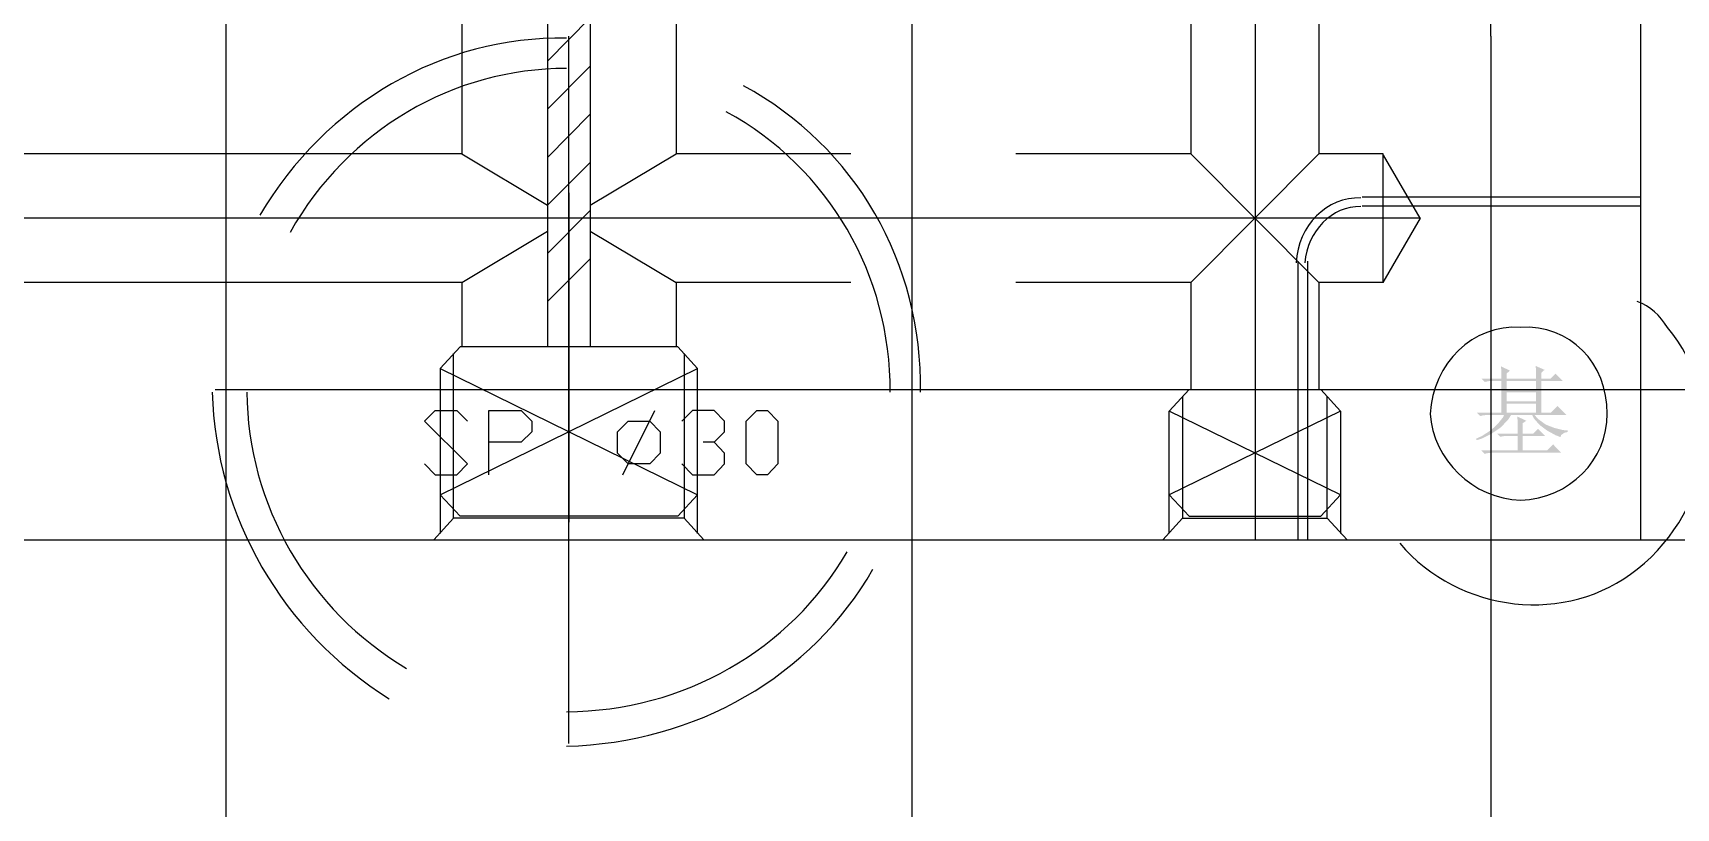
# Model space of a CAD drawing. Header units: inches. Extents: x 0 to 325, y 148 to 354.
# Drawn here: x 71.51 to 90.23, y 273.62 to 282.45 of the extents above; entities that cross this region are included whole.
import ezdxf

# ---------------------------------------------------------------- set-up
doc = ezdxf.new("R2010")
doc.units = ezdxf.units.IN
doc.header["$MEASUREMENT"] = 0

# ---------------------------------------------------------------- blocks, each defined once
blk = doc.blocks.new('AHH1270-500010_3')
at = {"transparency": 33554687}
h = blk.add_hatch(color=4, dxfattribs=at)
h.paths.add_polyline_path([(88.632, 278.512), (88.632, 278.552), (88.63, 278.625), (88.628, 278.658), (88.729, 278.614), (88.694, 278.583), (88.694, 278.512), (88.796, 278.512), (88.854, 278.569), (88.938, 278.485), (88.694, 278.485), (88.694, 278.126), (88.8, 278.126), (88.876, 278.202), (88.978, 278.1), (88.614, 278.1), (88.652, 278.056), (88.741, 277.991), (88.791, 277.971), (88.843, 277.951), (88.942, 277.927), (88.991, 277.923), (88.991, 277.905), (88.956, 277.898), (88.916, 277.869), (88.911, 277.847), (88.854, 277.869), (88.754, 277.924), (88.712, 277.956), (88.67, 277.988), (88.607, 278.06), (88.588, 278.1), (88.348, 278.1), (88.315, 278.047), (88.229, 277.957), (88.175, 277.92), (88.122, 277.884), (88.011, 277.829), (87.954, 277.812), (87.949, 277.829), (88.016, 277.86), (88.121, 277.928), (88.16, 277.965), (88.199, 278.002), (88.253, 278.069), (88.268, 278.1), (88.104, 278.1), (88.076, 278.1), (88.022, 278.094), (87.998, 278.087), (87.958, 278.126), (88.237, 278.126), (88.237, 278.485), (88.095, 278.485), (88.047, 278.476), (88.011, 278.512), (88.237, 278.512), (88.237, 278.547), (88.235, 278.618), (88.233, 278.653), (88.335, 278.605), (88.299, 278.574), (88.299, 278.512), (88.632, 278.512)])
h.paths.add_polyline_path([(88.299, 278.485), (88.299, 278.383), (88.632, 278.383), (88.632, 278.485), (88.299, 278.485)])
h.paths.add_polyline_path([(88.299, 278.356), (88.299, 278.254), (88.632, 278.254), (88.632, 278.356), (88.299, 278.356)])
h.paths.add_polyline_path([(88.299, 278.228), (88.299, 278.126), (88.632, 278.126), (88.632, 278.228), (88.299, 278.228)])
blk.add_hatch(color=4, dxfattribs=at).paths.add_polyline_path([(88.424, 277.887), (88.423, 277.942), (88.421, 278.04), (88.419, 278.082), (88.521, 278.033), (88.481, 278.006), (88.481, 277.887), (88.601, 277.887), (88.654, 277.94), (88.734, 277.86), (88.481, 277.86), (88.481, 277.696), (88.76, 277.696), (88.827, 277.763), (88.92, 277.669), (88.153, 277.669), (88.124, 277.669), (88.071, 277.663), (88.047, 277.656), (88.007, 277.696), (88.423, 277.696), (88.423, 277.86), (88.273, 277.86), (88.224, 277.851), (88.189, 277.887)])
at = {"color": 4, "transparency": 33554687}
for points in [[(65.398, 276.676), (89.825, 276.676), (89.825, 310.873), (65.398, 310.873), (65.398, 276.676)], [(89.825, 280.582), (86.651, 280.582)], [(89.825, 280.479), (86.651, 280.479)], [(85.918, 279.854), (85.918, 276.676)], [(86.027, 279.854), (86.027, 276.676)]]:
    blk.add_lwpolyline(points, dxfattribs=at)
at = {"color": 2, "transparency": 33554687}
for points in [[(85.431, 291.16), (85.431, 276.676)], [(77.368, 289.285), (77.368, 278.875)], [(77.855, 289.285), (77.855, 278.875)], [(76.394, 284.853), (76.394, 281.074)], [(78.834, 284.853), (78.834, 281.074)], [(84.698, 284.651), (84.698, 281.074)], [(86.159, 284.651), (86.159, 281.074)], [(77.368, 282.132), (77.855, 282.624)], [(77.368, 281.586), (77.855, 282.073)], [(77.368, 281.035), (77.855, 281.527)], [(76.394, 281.074), (71.262, 281.074)], [(76.394, 281.074), (77.368, 280.489)], [(77.855, 280.489), (78.834, 281.074)], [(80.826, 281.074), (78.834, 281.074)], [(84.698, 281.074), (82.706, 281.074)], [(84.698, 281.074), (86.159, 279.608)], [(86.159, 281.074), (84.698, 279.608)], [(86.892, 281.074), (86.159, 281.074)], [(86.892, 279.608), (86.892, 281.074)], [(86.892, 281.06), (87.306, 280.341)], [(77.368, 280.489), (77.855, 280.976)], [(87.315, 280.341), (65.398, 280.341)], [(77.368, 279.938), (77.855, 280.43)], [(86.892, 279.608), (87.315, 280.341)], [(76.394, 279.608), (77.368, 280.194)], [(77.855, 280.194), (78.834, 279.608)], [(77.368, 279.392), (77.855, 279.879)], [(76.394, 279.608), (71.262, 279.608)], [(76.394, 279.608), (76.394, 278.875)], [(80.826, 279.608), (78.834, 279.608)], [(78.834, 279.608), (78.834, 278.875)], [(84.698, 279.608), (82.706, 279.608)], [(84.698, 279.608), (84.698, 278.388)], [(86.892, 279.608), (86.159, 279.608)], [(86.159, 279.608), (86.159, 278.388)], [(76.374, 278.875), (76.148, 278.629)], [(76.3, 276.922), (76.3, 278.801)], [(78.854, 278.875), (76.374, 278.875)], [(79.08, 278.629), (78.854, 278.875)], [(78.927, 278.801), (78.927, 276.922)], [(76.148, 278.629), (76.148, 276.75)], [(76.148, 277.188), (79.08, 278.629)], [(76.148, 278.629), (79.08, 277.188)], [(79.08, 276.75), (79.08, 278.629)], [(84.452, 278.142), (84.678, 278.388)], [(84.605, 278.314), (84.605, 276.922)], [(84.678, 278.388), (86.179, 278.388)], [(86.179, 278.388), (86.405, 278.142)], [(86.253, 276.922), (86.253, 278.314)], [(86.405, 277.188), (84.452, 278.142)], [(84.452, 276.75), (84.452, 278.142)], [(86.405, 278.142), (84.452, 277.188)], [(86.405, 278.142), (86.405, 276.75)], [(76.374, 276.947), (76.148, 277.188)], [(79.08, 277.188), (78.854, 276.947)], [(84.452, 277.188), (84.678, 276.947)], [(86.179, 276.947), (86.405, 277.188)], [(76.3, 276.922), (76.074, 276.676)], [(78.927, 276.922), (76.3, 276.922)], [(78.854, 276.947), (76.374, 276.947)], [(78.927, 276.922), (79.149, 276.676)], [(84.378, 276.676), (84.605, 276.922)], [(84.605, 276.922), (86.253, 276.922)], [(84.678, 276.947), (86.179, 276.947)], [(86.253, 276.922), (86.479, 276.676)]]:
    blk.add_lwpolyline(points, dxfattribs=at)
at = {"color": 6, "transparency": 33554687}
blk.add_lwpolyline([(88.117, 282.417), (88.117, 285.591)], dxfattribs=at)
at = {"color": 1, "transparency": 33554687}
for points in [[(73.703, 284.248), (73.703, 255.083)], [(81.52, 284.248), (81.52, 255.413)], [(88.117, 282.417), (88.117, 255.078)], [(77.614, 280.632), (77.614, 276.878)], [(81.643, 278.388), (109.366, 278.388)], [(89.825, 276.676), (106.434, 276.676), (107.9, 275.456), (109.366, 275.456)]]:
    blk.add_lwpolyline(points, dxfattribs=at)
at = {"color": 5, "transparency": 33554687}
for points in [[(77.614, 274.354), (77.614, 282.417)], [(73.584, 278.388), (81.643, 278.388)], [(75.966, 277.542), (76.089, 277.419), (76.335, 277.419), (76.458, 277.542), (75.966, 278.029), (76.089, 278.152), (76.335, 278.152), (76.458, 278.029)], [(76.699, 277.419), (76.699, 278.152), (77.068, 278.152), (77.191, 278.029), (77.191, 277.906), (77.068, 277.788), (76.699, 277.788)], [(78.288, 277.542), (78.165, 277.665), (78.165, 277.906), (78.288, 278.029), (78.534, 278.029), (78.652, 277.906), (78.652, 277.665), (78.534, 277.542), (78.288, 277.542)], [(78.229, 277.419), (78.593, 278.152)], [(79.267, 277.788), (79.385, 277.906), (79.385, 278.029), (79.267, 278.152), (79.021, 278.152), (78.898, 278.029)], [(79.754, 277.419), (79.631, 277.542), (79.631, 278.029), (79.754, 278.152), (79.877, 278.152), (79.995, 278.029), (79.995, 277.542), (79.877, 277.419), (79.754, 277.419)], [(78.898, 277.542), (79.021, 277.419), (79.267, 277.419), (79.385, 277.542), (79.385, 277.665), (79.267, 277.788), (79.144, 277.788)]]:
    blk.add_lwpolyline(points, dxfattribs=at)
for points in [[(77.584, 282.393), (76.175, 282.419), (74.845, 281.65), (74.091, 280.376)], [(77.584, 282.048), (76.306, 282.052), (75.097, 281.354), (74.436, 280.179)], [(81.618, 278.359), (81.645, 279.828), (80.877, 281.159), (79.601, 281.852)], [(81.274, 278.359), (81.279, 279.697), (80.581, 280.907), (79.405, 281.556)], [(73.55, 278.359), (73.585, 276.948), (74.353, 275.618), (75.567, 274.866)], [(73.944, 278.359), (73.951, 277.079), (74.65, 275.87), (75.764, 275.21)], [(77.584, 274.718), (78.924, 274.724), (80.134, 275.423), (80.782, 276.538)], [(77.584, 274.325), (79.055, 274.358), (80.385, 275.126), (81.077, 276.342)]]:
    blk.add_open_spline(points, degree=3, dxfattribs=at)
at = {"color": 4, "transparency": 33554687}
for points in [[(86.637, 280.573), (86.248, 280.587), (85.92, 280.259), (85.899, 279.835)], [(86.637, 280.474), (86.307, 280.48), (86.027, 280.2), (85.997, 279.835)]]:
    blk.add_open_spline(points, degree=3, dxfattribs=at)
for points, knots in [([(87.079, 276.637), (87.756, 275.837), (88.985, 275.7), (89.785, 276.342), (90.67, 277.049), (90.806, 278.279), (90.13, 279.097), (90.042, 279.234), (89.94, 279.336), (89.785, 279.392)], [0, 0, 0, 0, 1, 1, 1, 2, 2, 2, 3, 3, 3, 3]), ([(89.441, 278.113), (89.454, 277.59), (89.008, 277.144), (88.457, 277.129), (87.908, 277.144), (87.462, 277.59), (87.424, 278.113), (87.462, 278.69), (87.908, 279.136), (88.457, 279.097), (89.008, 279.136), (89.454, 278.69), (89.441, 278.113)], [0, 0, 0, 0, 1, 1, 1, 2, 2, 2, 3, 3, 3, 4, 4, 4, 4])]:
    blk.add_open_spline(points, degree=3, knots=knots, dxfattribs=at)

msp = doc.modelspace()

# ---------------------------------------------------------------- block references
msp.add_blockref('AHH1270-500010_3', (0, 0))

doc.saveas('drawing.dxf')
